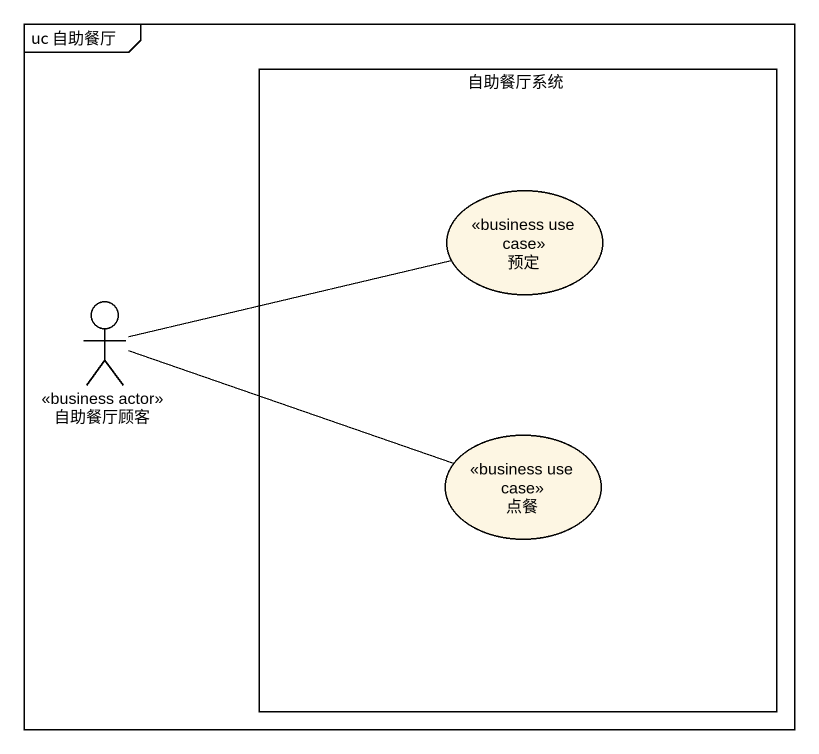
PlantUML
@startuml
mainframe uc 自助餐厅
rectangle 自助餐厅系统 {
  usecase 预定 <<business use case>>
  usecase 点餐 <<business use case>>
}
actor 自助餐厅顾客 <<business actor>>
自助餐厅顾客 -right- 预定
自助餐厅顾客 -right- 点餐
@enduml
